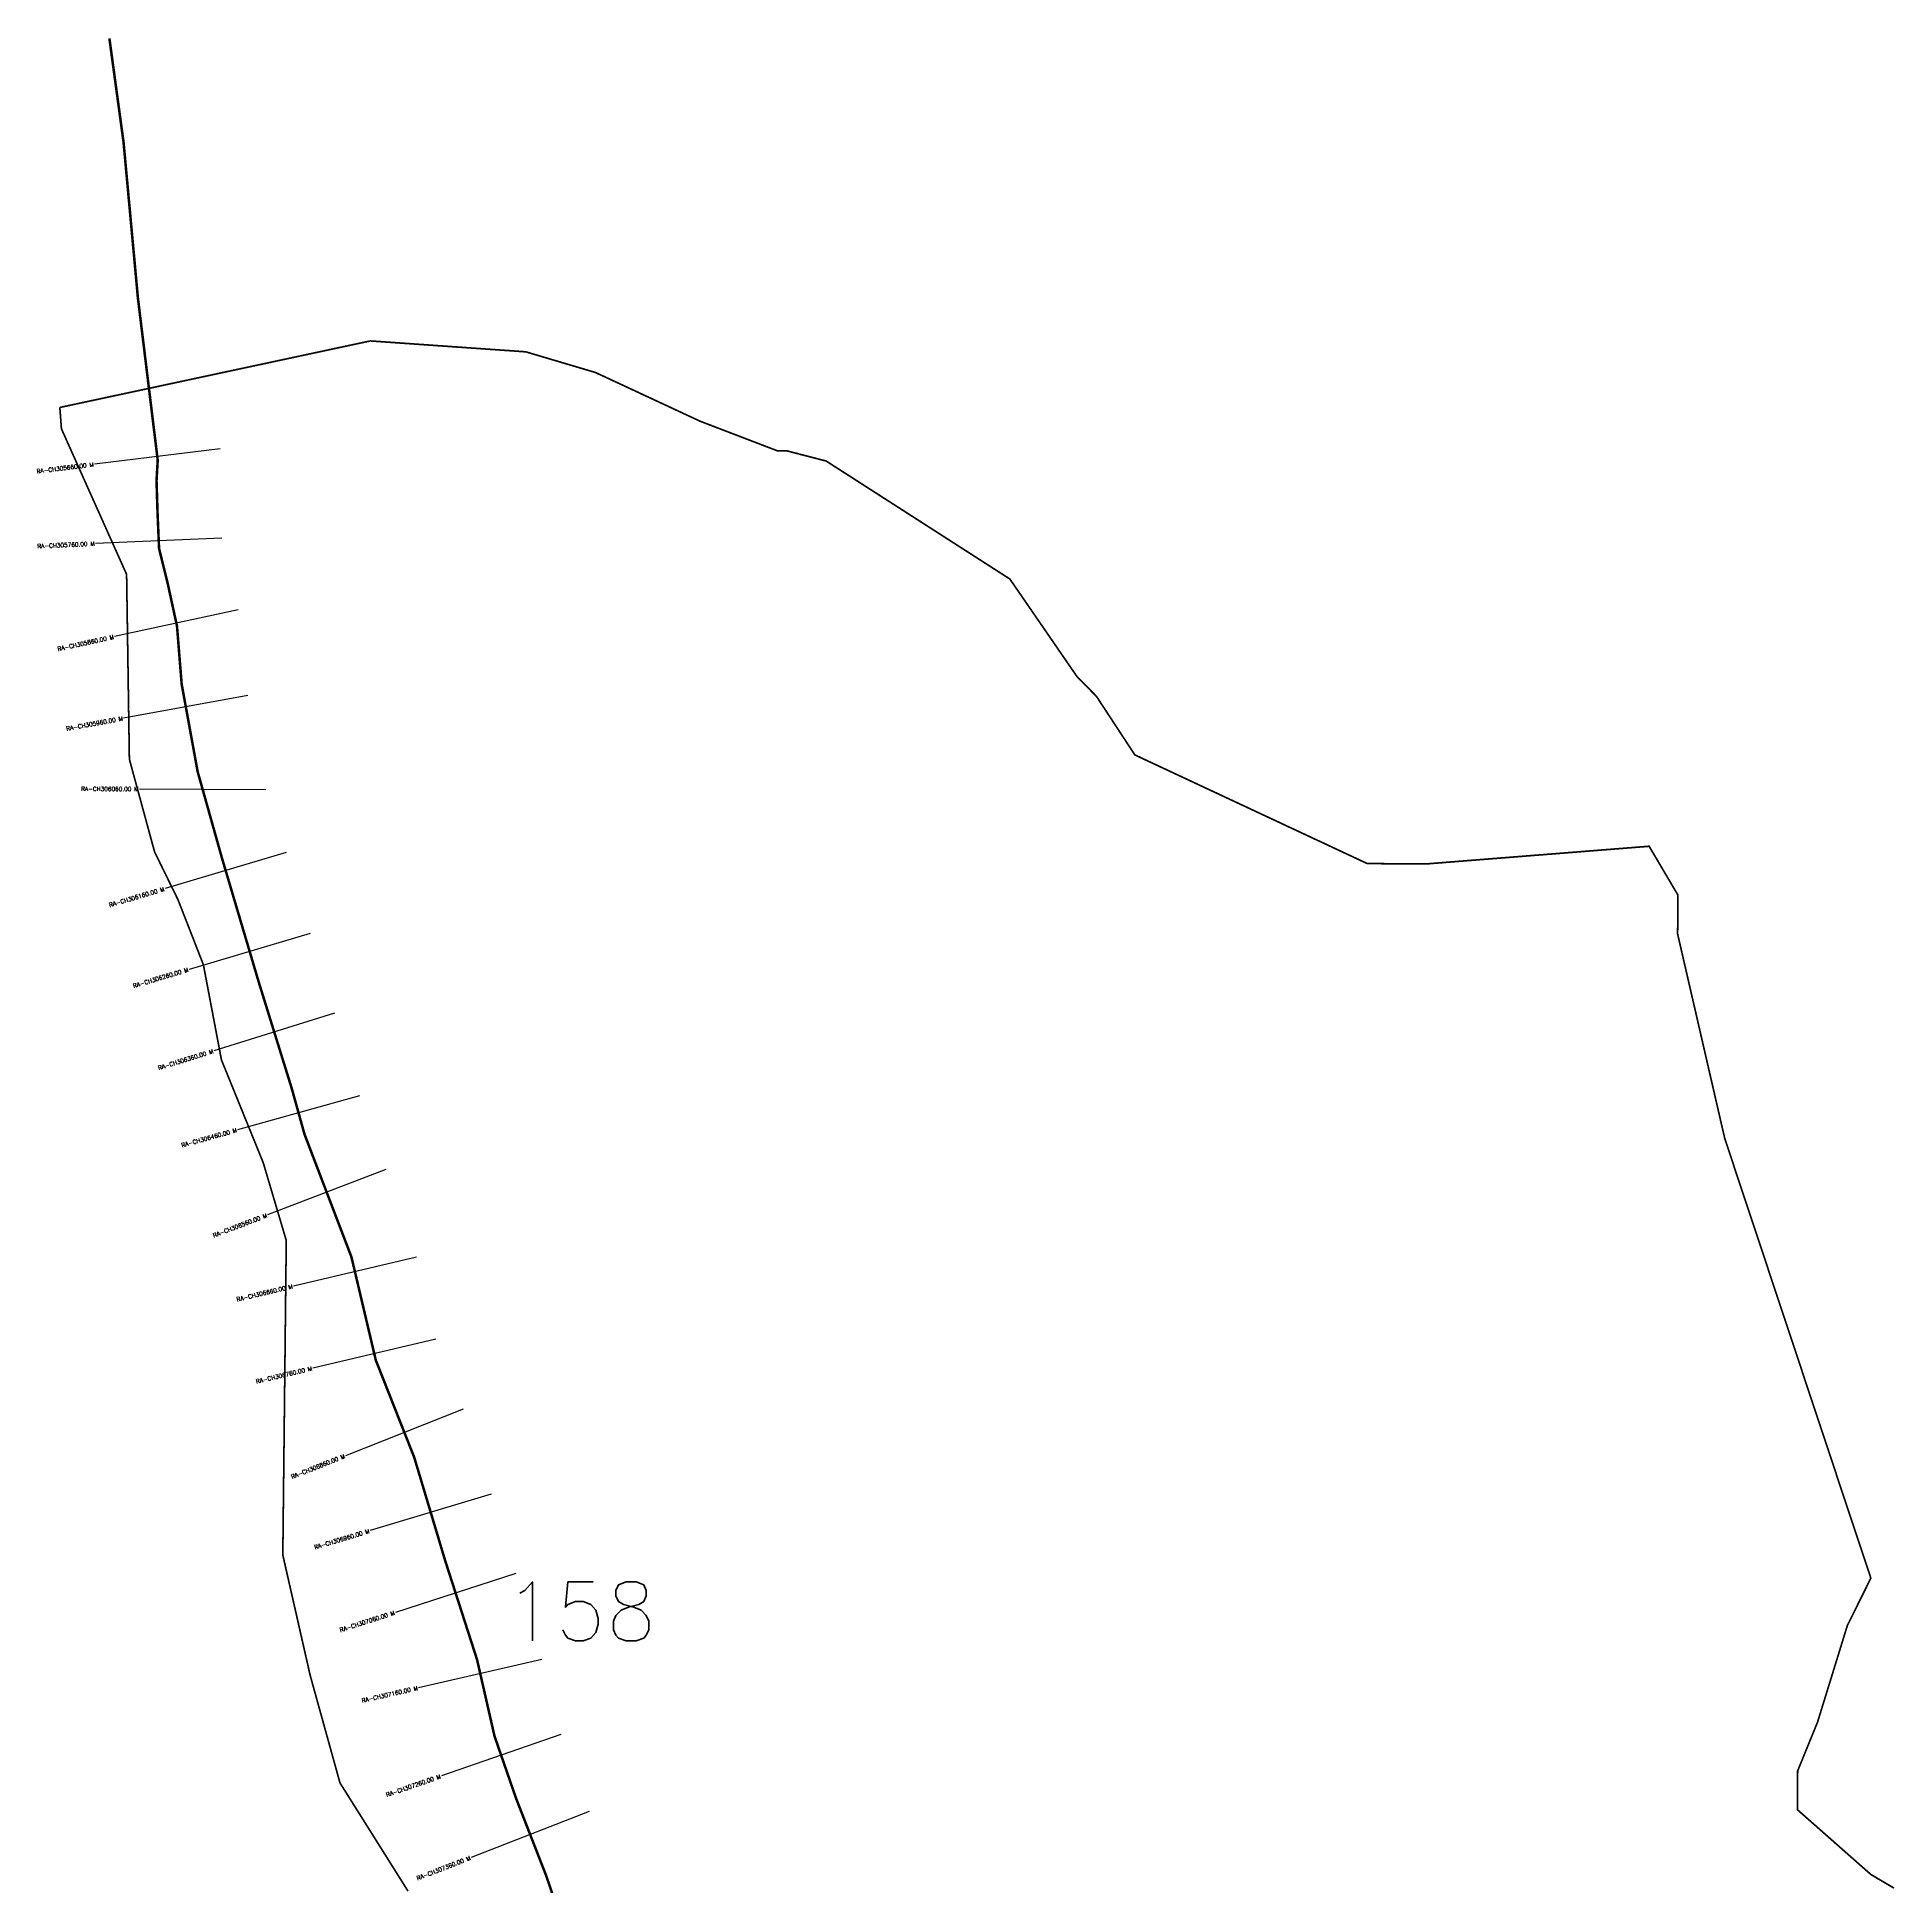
# Model space of a CAD drawing. Header units: metres. Extents: x 286112 to 288499, y 2008728 to 2013262.
# Drawn here: x 286112 to 288315, y 2011069 to 2013262 of the extents above; entities that cross this region are included whole.
import ezdxf
from ezdxf.enums import TextEntityAlignment as Align

# ---------------------------------------------------------------- set-up
doc = ezdxf.new("R2010")
doc.units = ezdxf.units.M
doc.header["$MEASUREMENT"] = 0
for name, color, linetype in [('CS', 134, 'Continuous'), ('CSMark', 6, 'Continuous'), ('NATURALLY PROTECTED', 3, 'Continuous')]:
    doc.layers.add(name, color=color, linetype=linetype)
doc.styles.get("Standard").update_dxf_attribs({"font": 'simplex.shx'})

msp = doc.modelspace()

# ---------------------------------------------------------------- linework, layer by layer
at = {"color": 6, "const_width": 2, "flags": 128}
for points in [[(286138.8, 2012823.2), (286507.1, 2012902.1), (286691.4, 2012889.2), (286774.1, 2012864.7), (286898.3, 2012806.9), (286990.2, 2012771.7), (287001.8, 2012771.6), (287047.8, 2012759.7), (287265.7, 2012619.8), (287345.5, 2012503.9), (287368.4, 2012480.7), (287414, 2012411.2), (287689.6, 2012282.4), (287758.8, 2012281.9), (288024, 2012302.9), (288058.2, 2012245), (288057.8, 2012198.9), (288113.7, 2011956.4), (288287, 2011435), (288259.2, 2011379.1), (288223.7, 2011264.1), (288200.2, 2011206.6), (288199.9, 2011160.5), (288287, 2011083.7), (288314.5, 2011067.5)], [(286551.8, 2011064), (286471.1, 2011192.3), (286435.7, 2011320), (286403.3, 2011462.5), (286407.4, 2011835.5), (286380.1, 2011927.6), (286330.5, 2012049.6), (286309.1, 2012162.4), (286278.9, 2012239.7), (286251.2, 2012296.2), (286221.3, 2012406.1), (286218, 2012625.3), (286140.7, 2012797.9), (286138.8, 2012823.2)]]:
    msp.add_lwpolyline(points, dxfattribs=at)
at = {"layer": 'CS'}
for p, q in [((286328.9, 2012774), (286180, 2012755.8)), ((286331.1, 2012668.3), (286181.2, 2012661.8)), ((286350.3, 2012583.4), (286203.7, 2012551.5)), ((286362, 2012481.7), (286214.5, 2012454.7)), ((286383.2, 2012369.9), (286233.2, 2012370.7)), ((286407.4, 2012295.4), (286263.6, 2012252.7)), ((286435.9, 2012199.5), (286292.1, 2012156.9)), ((286464.8, 2012104.8), (286321.5, 2012060.3)), ((286494.2, 2012006.9), (286349.7, 2011966.7)), ((286525.4, 2011919.5), (286385.3, 2011865.8)), ((286561.8, 2011815.8), (286415.9, 2011781.3)), ((286584.8, 2011718.5), (286438.8, 2011684)), ((286617.2, 2011635.4), (286477.7, 2011580.3)), ((286650.6, 2011534.5), (286506.9, 2011491.4)), ((286679.7, 2011440.4), (286536.9, 2011394.5)), ((286710.6, 2011338.5), (286564.3, 2011305.2)), ((286733.1, 2011249.7), (286591.4, 2011200.5)), ((286766.5, 2011158.4), (286626.7, 2011104))]:
    msp.add_line(p, q, dxfattribs=at)
at = {"layer": 'NATURALLY PROTECTED', "const_width": 3, "flags": 128}
msp.add_lwpolyline([(286197.6, 2013260.8), (286214.4, 2013137.6), (286231.4, 2012953.1), (286254.9, 2012760.8), (286253.5, 2012736.3), (286254.7, 2012698.3), (286256.5, 2012656), (286266.9, 2012613.9), (286277.8, 2012563.8), (286283.3, 2012495.3), (286302.3, 2012391.3), (286331.2, 2012288.6), (286374.9, 2012141.3), (286414, 2012015.4), (286429, 2011961.5), (286484.7, 2011815.9), (286513.6, 2011693.5), (286559.2, 2011578.2), (286596, 2011455.5), (286633.7, 2011338.5), (286654.4, 2011247.8), (286680, 2011173.9), (286716, 2011081.5), (286734, 2011027.9)], dxfattribs=at)

# ---------------------------------------------------------------- texts
at = {"insert": (286666.5, 2011430.6), "char_height": 70, "attachment_point": 1}
msp.add_mtext_dynamic_manual_height_columns('158', width=317.251, gutter_width=1, heights=[0], dxfattribs=at)
at = {"layer": 'CSMark'}
for s, rotation, p in [('RA-CH305660.00 M', 6.9767, (286179, 2012755.7)), ('RA-CH305760.00 M', 2.4996, (286180.2, 2012661.7)), ('RA-CH305860.00 M', 12.2898, (286202.8, 2012551.2)), ('RA-CH305960.00 M', 10.3605, (286213.5, 2012454.5)), ('RA-CH306060.00 M', 359.6982, (286232.2, 2012370.7)), ('RA-CH306160.00 M', 16.5279, (286262.7, 2012252.4)), ('RA-CH306260.00 M', 16.5279, (286291.1, 2012156.6)), ('RA-CH306360.00 M', 17.2465, (286320.6, 2012060)), ('RA-CH306460.00 M', 15.5359, (286348.7, 2011966.4)), ('RA-CH306560.00 M', 20.955, (286384.4, 2011865.5)), ('RA-CH306660.00 M', 13.2848, (286414.9, 2011781.1)), ('RA-CH306760.00 M', 13.2848, (286437.9, 2011683.8)), ('RA-CH306860.00 M', 21.543, (286476.8, 2011580)), ('RA-CH306960.00 M', 16.7175, (286506, 2011491.1)), ('RA-CH307060.00 M', 17.8337, (286535.9, 2011394.2)), ('RA-CH307160.00 M', 12.8561, (286563.4, 2011304.9)), ('RA-CH307260.00 M', 19.1336, (286590.4, 2011200.2)), ('RA-CH307360.00 M', 21.2502, (286625.8, 2011103.6))]:
    msp.add_text(s, height=5, rotation=rotation, dxfattribs=at).set_placement(p, align=Align.MIDDLE_RIGHT)

doc.saveas('drawing.dxf')
